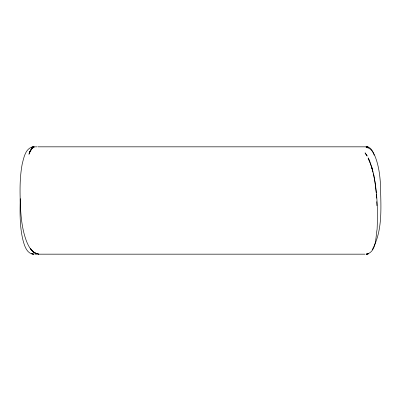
<?xml version="1.0" encoding="UTF-8"?>
<svg xmlns="http://www.w3.org/2000/svg" width="401" height="401" viewBox="0 0 401 401"><rect width="100%" height="100%" fill="white"/><g stroke="black" fill="none" stroke-linecap="round" stroke-linejoin="round"><path stroke-width="0.6" d="M20.261 198.64C19.93 212.425 19.659 226.465 22.927 239.958C24.416 245.512 26.636 253.723 33.569 254.169L31.739 253.798L34.17 254.169M372.208 249.748C383.271 229.999 380.755 205.863 380.464 184.074C379.827 174.38 378.514 164.55 374.729 155.528C372.92 152.074 371.296 146.881 366.574 146.831L368.283 147.132L365.973 146.831L368.018 147.884L365.973 146.831M34.17 146.831L31.624 148.821L29.403 152.786L31.624 148.821L34.17 146.831L31.739 147.202L33.569 146.831C25.534 147.638 23.875 157.608 22.225 163.959C19.569 178.029 19.849 192.46 20.466 206.705C21.052 218.54 22.371 230.58 26.677 241.698C28.872 247.046 32.366 253.557 38.827 254.169L34.747 252.901L31.438 249.953L33.494 252.059L31.804 250.274L33.814 252.249L36.095 253.592M33.559 147.217C30.977 148.656 29.905 151.613 28.962 154.245C30 151.317 31.328 147.753 34.646 146.831M31.749 147.523L33.448 146.831M365.973 254.169L368.394 253.572M366.694 254.169L368.283 253.868L366.574 254.169C376.639 251.833 375.536 237.181 377.115 229.232C377.877 210.791 377.366 192.084 373.496 173.979L374.98 181.999L376.228 192.881M35.248 146.831L36.802 146.831M37.754 146.831L364.895 146.831M35.248 254.169L36.802 254.169M37.754 254.169L364.895 254.169M366.694 146.831L368.394 147.428M365.496 146.831L367.662 147.633M37.173 253.878L34.747 252.901L32.591 251.146L30.707 248.735M367.186 147.302C370.664 148.53 373.161 151.779 374.233 155.197M30.326 248.615L32.311 250.996M373.08 172.224L370.709 164.109L368.133 157.914L369.882 161.844L369.055 159.909L372.088 168.435L371.526 166.53L373.842 175.573L373.496 173.979M376.328 194.064L376.579 198.164M376.75 201.653L376.935 205.698M367.983 147.558L366.589 147.057L368.574 147.909L367.983 147.558M366.088 154.41L365.06 152.856L367.186 156.074L366.088 154.41"/></g></svg>
